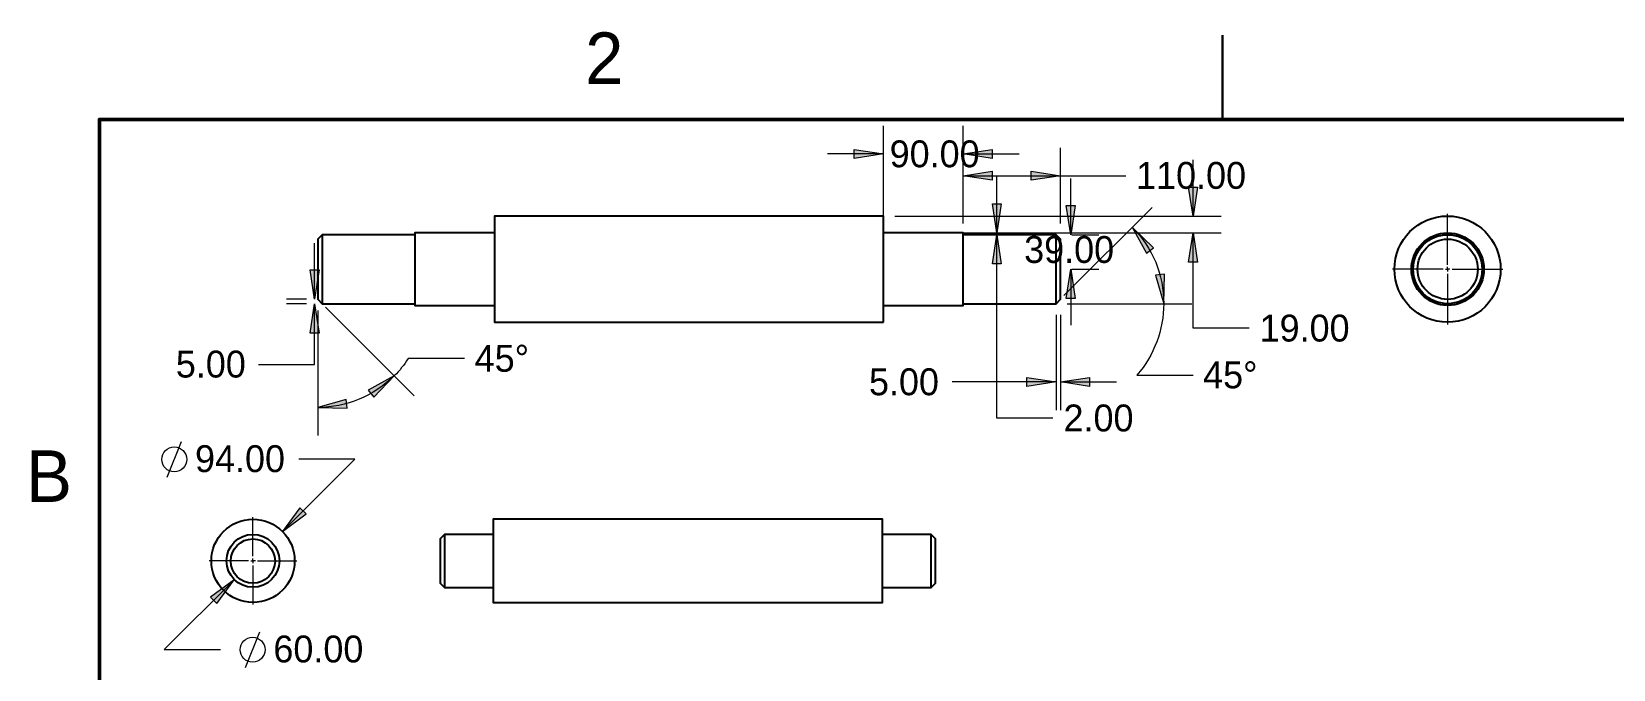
# Model space of a CAD drawing. Header units: millimetres. Extents: x 0.1 to 10.9, y 0.1 to 8.4.
# Drawn here: x 0.2 to 7.24, y 5.55 to 8.39 of the extents above; entities that cross this region are included whole.
import ezdxf

# ---------------------------------------------------------------- set-up
doc = ezdxf.new("R2010")
doc.units = ezdxf.units.MM
for name, color, linetype in [('PDF_Geometry', 7, 'Continuous'), ('PDF_Solid Fills', 7, 'Continuous'), ('PDF_Text', 7, 'Continuous')]:
    doc.layers.add(name, color=color, linetype=linetype)
doc.styles.add('PDF Century Gothic', font='GOTHIC.TTF')

msp = doc.modelspace()

# ---------------------------------------------------------------- hatches: boundary and pattern name
at = {"layer": 'PDF_Solid Fills', "transparency": 33554559}
h = msp.add_hatch(color=256, dxfattribs=at)
h.paths.add_polyline_path([(4.8236, 7.3319), (4.8431, 7.2014), (4.8028, 7.2014)], flags=0)
h.paths.add_polyline_path([(4.8236, 7.4847), (4.8028, 7.6153), (4.8431, 7.6153)], flags=0)
h.paths.add_polyline_path([(4.7778, 7.7472), (4.6472, 7.7278), (4.6472, 7.7681)], flags=0)
h.paths.add_polyline_path([(4.3444, 7.7472), (4.4736, 7.7681), (4.4736, 7.7278)], flags=0)
h.paths.add_polyline_path([(4.4944, 7.4847), (4.5139, 7.3556), (4.475, 7.3556)], flags=0)
h.paths.add_polyline_path([(4.4944, 7.4931), (4.475, 7.6222), (4.5139, 7.6222)], flags=0)
h.paths.add_polyline_path([(4.3444, 7.8444), (4.4736, 7.8639), (4.4736, 7.8236)], flags=0)
h.paths.add_polyline_path([(3.9903, 7.8444), (3.8597, 7.8236), (3.8597, 7.8639)], flags=0)
h.paths.add_polyline_path([(5.3681, 7.4931), (5.3875, 7.3625), (5.3472, 7.3625)], flags=0)
h.paths.add_polyline_path([(5.3681, 7.5681), (5.3472, 7.6972), (5.3875, 7.6972)], flags=0)
h.paths.add_polyline_path([(1.4569, 7.1972), (1.4375, 7.3278), (1.4778, 7.3278)], flags=0)
h.paths.add_polyline_path([(1.4569, 7.1778), (1.4778, 7.0472), (1.4375, 7.0472)], flags=0)
h.paths.add_polyline_path([(1.8111, 6.8569), (1.6958, 6.7931), (1.7208, 6.7611)], flags=0)
h.paths.add_polyline_path([(1.4708, 6.7153), (1.6014, 6.7125), (1.5972, 6.7514)], flags=0)
h.paths.add_polyline_path([(4.7583, 6.8292), (4.6278, 6.8083), (4.6278, 6.8486)], flags=0)
h.paths.add_polyline_path([(4.7778, 6.8292), (4.9069, 6.8486), (4.9069, 6.8083)], flags=0)
h.paths.add_polyline_path([(5.0972, 7.5181), (5.1611, 7.4028), (5.1917, 7.4264)], flags=0)
h.paths.add_polyline_path([(5.2375, 7.1778), (5.2403, 7.3097), (5.2014, 7.3042)], flags=0)
h.paths.add_polyline_path([(1.3139, 6.1639), (1.4194, 6.2417), (1.3917, 6.2694)], flags=0)
h.paths.add_polyline_path([(1.0986, 5.9486), (0.9931, 5.8708), (1.0208, 5.8431)], flags=0)
h.paths.add_polyline_path([(3.7736, 3.1), (3.7542, 3.2306), (3.7931, 3.2306)], flags=0)
h.paths.add_polyline_path([(3.7736, 5.0694), (3.7931, 4.9389), (3.7542, 4.9389)], flags=0)
h.paths.add_polyline_path([(4.1681, 5.4167), (4.0375, 5.3972), (4.0375, 5.4375)], flags=0)
h.paths.add_polyline_path([(4.9542, 5.4167), (5.0847, 5.4375), (5.0847, 5.3972)], flags=0)
h.paths.add_polyline_path([(5.8681, 5.0694), (5.8486, 5.1986), (5.8889, 5.1986)], flags=0)
h.paths.add_polyline_path([(5.8681, 4.675), (5.8889, 4.5458), (5.8486, 4.5458)], flags=0)
h.paths.add_polyline_path([(4.1681, 2.8722), (4.2972, 2.8917), (4.2972, 2.8514)], flags=0)
h.paths.add_polyline_path([(4.9542, 2.8722), (4.825, 2.8514), (4.825, 2.8917)], flags=0)
h.paths.add_polyline_path([(5.3333, 3.1), (5.3542, 2.9708), (5.3139, 2.9708)], flags=0)
h.paths.add_polyline_path([(5.3333, 3.4944), (5.3139, 3.6236), (5.3542, 3.6236)], flags=0)
h.paths.add_polyline_path([(4.9542, 3.7486), (5.0847, 3.7681), (5.0847, 3.7278)], flags=0)
h.paths.add_polyline_path([(7.1208, 3.7486), (6.9903, 3.7278), (6.9903, 3.7681)], flags=0)
h.paths.add_polyline_path([(5.9375, 3.4944), (5.9181, 3.6236), (5.9583, 3.6236)], flags=0)
h.paths.add_polyline_path([(5.9375, 3.1), (5.9583, 2.9708), (5.9181, 2.9708)], flags=0)
h.paths.add_polyline_path([(7.1208, 2.9931), (6.9903, 2.9722), (6.9903, 3.0125)], flags=0)
h.paths.add_polyline_path([(7.9069, 2.9931), (8.0375, 3.0125), (8.0375, 2.9722)], flags=0)
h.paths.add_polyline_path([(8.0986, 3.1), (8.0792, 3.2306), (8.1194, 3.2306)], flags=0)
h.paths.add_polyline_path([(8.0986, 3.8875), (8.1194, 3.7583), (8.0792, 3.7583)], flags=0)
h.paths.add_polyline_path([(7.9069, 4.1431), (8.0375, 4.1625), (8.0375, 4.1222)], flags=0)
h.paths.add_polyline_path([(7.1208, 4.1431), (6.9903, 4.1222), (6.9903, 4.1625)], flags=0)
h.paths.add_polyline_path([(4.6639, 4.7347), (4.7861, 4.7819), (4.7667, 4.8167)], flags=0)
h.paths.add_polyline_path([(5.5889, 3.9861), (5.6097, 3.8556), (5.5694, 3.8556)], flags=0)
h.paths.add_polyline_path([(5.5889, 4.1833), (5.5694, 4.3125), (5.6097, 4.3125)], flags=0)
h.paths.add_polyline_path([(7.7611, 3.8486), (7.6583, 3.9306), (7.6375, 3.8958)], flags=0)
h.paths.add_polyline_path([(5.7444, 4.2958), (5.8694, 4.3375), (5.8514, 4.3736)], flags=0)
h.paths.add_polyline_path([(7.0778, 4.975), (6.9528, 4.9333), (6.9708, 4.8986)], flags=0)
h.paths.add_polyline_path([(7.1194, 3.3556), (7.25, 3.3528), (7.2458, 3.3917)], flags=0)
h.paths.add_polyline_path([(1.9417, 4.1694), (2.0444, 4.0875), (2.0639, 4.1222)], flags=0)
h.paths.add_polyline_path([(1.9194, 4.6125), (2.0417, 4.6611), (2.0222, 4.6944)], flags=0)
h.paths.add_polyline_path([(3.6708, 2.6653), (3.5875, 2.5625), (3.6222, 2.5417)], flags=0)
h.paths.add_polyline_path([(3.5153, 2.4972), (3.6444, 2.5167), (3.6444, 2.4778)], flags=0)
h.paths.add_polyline_path([(3.1806, 2.4972), (3.05, 2.4778), (3.05, 2.5167)], flags=0)
h.paths.add_polyline_path([(3.6264, 3.5639), (3.7556, 3.5833), (3.7556, 3.5431)], flags=0)
h.paths.add_polyline_path([(3.5153, 3.5639), (3.3847, 3.5431), (3.3847, 3.5833)], flags=0)
h.paths.add_polyline_path([(4.0194, 2.8014), (4.0389, 2.6708), (3.9986, 2.6708)], flags=0)
h.paths.add_polyline_path([(4.0194, 2.9306), (3.9986, 3.0597), (4.0389, 3.0597)], flags=0)
h.paths.add_polyline_path([(3.1681, 2.9778), (3.1528, 3.1083), (3.1139, 3.0972)], flags=0)
h.paths.add_polyline_path([(3.1806, 2.4972), (3.05, 2.4778), (3.05, 2.5167)], flags=0)
h.paths.add_polyline_path([(2.6986, 2.4972), (2.8278, 2.5167), (2.8278, 2.4778)], flags=0)
h.paths.add_polyline_path([(2.2458, 2.8014), (2.2653, 2.6708), (2.225, 2.6708)], flags=0)
h.paths.add_polyline_path([(2.2458, 2.9583), (2.225, 3.0889), (2.2653, 3.0889)], flags=0)
h.paths.add_polyline_path([(2.6625, 2.9931), (2.5847, 3.1), (2.5569, 3.0708)], flags=0)
h.paths.add_polyline_path([(2.6986, 2.3833), (2.8278, 2.4042), (2.8278, 2.3639)], flags=0)
h.paths.add_polyline_path([(2.4917, 2.3833), (2.3611, 2.3639), (2.3611, 2.4042)], flags=0)
h.paths.add_polyline_path([(2.4917, 2.2847), (2.3611, 2.2653), (2.3611, 2.3056)], flags=0)
h.paths.add_polyline_path([(2.0972, 2.2847), (2.2278, 2.3056), (2.2278, 2.2653)], flags=0)
h.paths.add_polyline_path([(0.925, 2.8014), (0.9444, 2.6708), (0.9042, 2.6708)], flags=0)
h.paths.add_polyline_path([(0.925, 2.9097), (0.9042, 3.0389), (0.9444, 3.0389)], flags=0)
h.paths.add_polyline_path([(1.1139, 3.1153), (1.2431, 3.1347), (1.2431, 3.0944)], flags=0)
h.paths.add_polyline_path([(1.0639, 3.1153), (0.9347, 3.0944), (0.9347, 3.1347)], flags=0)
h.paths.add_polyline_path([(2.6806, 3.0472), (2.6611, 3.1764), (2.7, 3.1764)], flags=0)
h.paths.add_polyline_path([(2.6806, 3.0278), (2.7, 2.8972), (2.6611, 2.8972)], flags=0)
h.paths.add_polyline_path([(2.4917, 3.4153), (2.3667, 3.375), (2.3597, 3.4139)], flags=0)
h.paths.add_polyline_path([(2.2167, 3.3014), (2.3111, 3.3944), (2.3347, 3.3611)], flags=0)

# ---------------------------------------------------------------- linework, layer by layer
at = {"layer": 'PDF_Geometry', "color": 9, "lineweight": 25, "true_color": 0xc0c0c0}
msp.add_lwpolyline([(5.4986, 8.3736), (5.4986, 7.9986)], close=True, dxfattribs=at)
at = {"layer": 'PDF_Geometry', "color": 9, "lineweight": 50, "true_color": 0xc0c0c0}
msp.add_lwpolyline([(0.4986, 0.4986), (0.4986, 7.9986), (10.4986, 7.9986), (10.4986, 0.4986)], close=True, dxfattribs=at)
at = {"layer": 'PDF_Geometry', "lineweight": 18}
for points in [[(3.9903, 7.5431), (3.9903, 7.9694)], [(4.3444, 7.5431), (4.3444, 7.9694)], [(3.9903, 7.8444), (3.7403, 7.8444)], [(4.3444, 7.5347), (4.3444, 7.8722)], [(4.3444, 7.8444), (4.5944, 7.8444)], [(4.7778, 7.5347), (4.7778, 7.8722)], [(5.3681, 7.5681), (5.3681, 7.8181)], [(4.3444, 7.7472), (4.7778, 7.7472), (5.0681, 7.7472)], [(4.4944, 7.4931), (4.4944, 7.7431)], [(4.8236, 7.4847), (4.8236, 7.7347)], [(4.0403, 7.5681), (5.4931, 7.5681)], [(4.7931, 7.2139), (5.1861, 7.6056)], [(6.5014, 7.3514), (6.5014, 7.5778)], [(4.0403, 7.4931), (5.4931, 7.4931)], [(4.3944, 7.4931), (4.6194, 7.4931)], [(4.3944, 7.4847), (4.6194, 7.4847)], [(4.7444, 6.6681), (4.4944, 6.6681), (4.4944, 7.4847)], [(4.8278, 7.4847), (4.9486, 7.4847)], [(5.6181, 7.0681), (5.3681, 7.0681), (5.3681, 7.4931)], [(1.4569, 7.1972), (1.4569, 7.4472)], [(4.8236, 7.3319), (4.8236, 7.0819)], [(4.8278, 7.3319), (4.9486, 7.3319)], [(6.4819, 7.3319), (6.2556, 7.3319)], [(6.4917, 7.3319), (6.5014, 7.3319), (6.5014, 7.3417)], [(6.5111, 7.3319), (6.5014, 7.3319), (6.5014, 7.3208)], [(6.5222, 7.3319), (6.7472, 7.3319)], [(6.5014, 7.3111), (6.5014, 7.0847)], [(1.4208, 7.1972), (1.3319, 7.1972)], [(1.2069, 6.9069), (1.4569, 6.9069), (1.4569, 7.1778)], [(1.4208, 7.1778), (1.3319, 7.1778)], [(1.4708, 7.1472), (1.4708, 6.5903)], [(1.5056, 7.1625), (1.9, 6.7681)], [(4.7583, 7.1278), (4.7583, 6.7042)], [(4.7778, 7.1278), (4.7778, 6.7042)], [(4.8083, 7.1778), (5.3625, 7.1778)], [(4.7583, 6.8292), (4.2958, 6.8292)], [(4.7778, 6.8292), (5.0278, 6.8292)], [(0.8, 6.4056), (0.8639, 6.5639)], [(1.3139, 6.1639), (1.6361, 6.4861), (1.3861, 6.4861)], [(1.1819, 6.0528), (1.1819, 6.2278)], [(1.1625, 6.0319), (0.9875, 6.0319)], [(1.1722, 6.0319), (1.1819, 6.0319), (1.1819, 6.0431)], [(1.1931, 6.0319), (1.1819, 6.0319), (1.1819, 6.0222)], [(1.1819, 6.0125), (1.1819, 5.8375)], [(1.2028, 6.0319), (1.3778, 6.0319)], [(1.0986, 5.9486), (0.7875, 5.6375), (1.0375, 5.6375)], [(1.1486, 5.5569), (1.2125, 5.7167)]]:
    msp.add_lwpolyline(points, dxfattribs=at)
for points in [[(3.9903, 7.8444), (3.8597, 7.8236), (3.8597, 7.8639)], [(4.3444, 7.8444), (4.4736, 7.8639), (4.4736, 7.8236)], [(4.3444, 7.7472), (4.4736, 7.7681), (4.4736, 7.7278)], [(4.7778, 7.7472), (4.6472, 7.7278), (4.6472, 7.7681)], [(5.3681, 7.5681), (5.3472, 7.6972), (5.3875, 7.6972)], [(4.4944, 7.4931), (4.475, 7.6222), (4.5139, 7.6222)], [(4.8236, 7.4847), (4.8028, 7.6153), (4.8431, 7.6153)], [(4.4944, 7.4847), (4.5139, 7.3556), (4.475, 7.3556)], [(5.0972, 7.5181), (5.1611, 7.4028), (5.1917, 7.4264)], [(5.3681, 7.4931), (5.3875, 7.3625), (5.3472, 7.3625)], [(1.4569, 7.1972), (1.4375, 7.3278), (1.4778, 7.3278)], [(4.8236, 7.3319), (4.8431, 7.2014), (4.8028, 7.2014)], [(5.2375, 7.1778), (5.2403, 7.3097), (5.2014, 7.3042)], [(1.4569, 7.1778), (1.4778, 7.0472), (1.4375, 7.0472)], [(1.8111, 6.8569), (1.6958, 6.7931), (1.7208, 6.7611)], [(4.7583, 6.8292), (4.6278, 6.8083), (4.6278, 6.8486)], [(4.7778, 6.8292), (4.9069, 6.8486), (4.9069, 6.8083)], [(1.4708, 6.7153), (1.6014, 6.7125), (1.5972, 6.7514)], [(1.3139, 6.1639), (1.4194, 6.2417), (1.3917, 6.2694)], [(1.0986, 5.9486), (0.9931, 5.8708), (1.0208, 5.8431)]]:
    msp.add_lwpolyline(points, close=True, dxfattribs=at)
at = {"layer": 'PDF_Geometry', "lineweight": 25}
for points in [[(3.9903, 7.0958), (3.9903, 7.0986), (3.9903, 7.1014), (3.9903, 7.1056), (3.9903, 7.1125), (3.9903, 7.1194), (3.9903, 7.1278), (3.9903, 7.1389), (3.9903, 7.1486), (3.9903, 7.1611), (3.9903, 7.1736), (3.9903, 7.1889), (3.9903, 7.2028), (3.9903, 7.2181), (3.9903, 7.2347), (3.9903, 7.2514), (3.9903, 7.2694), (3.9903, 7.2861), (3.9903, 7.3042), (3.9903, 7.3222), (3.9903, 7.3403), (3.9903, 7.3583), (3.9903, 7.3764), (3.9903, 7.3944), (3.9903, 7.4111), (3.9903, 7.4278), (3.9903, 7.4444), (3.9903, 7.4597), (3.9903, 7.475), (3.9903, 7.4889), (3.9903, 7.5014), (3.9903, 7.5139), (3.9903, 7.525), (3.9903, 7.5347), (3.9903, 7.5431), (3.9903, 7.55), (3.9903, 7.5569), (3.9903, 7.5611), (3.9903, 7.5653), (3.9903, 7.5667), (3.9903, 7.5681), (2.2583, 7.5681), (2.2583, 7.5667), (2.2583, 7.5653), (2.2583, 7.5611), (2.2583, 7.5569), (2.2583, 7.55), (2.2583, 7.5431), (2.2583, 7.5347), (2.2583, 7.525), (2.2583, 7.5139), (2.2583, 7.5014), (2.2583, 7.4889), (2.2583, 7.475), (2.2583, 7.4597), (2.2583, 7.4444), (2.2583, 7.4278), (2.2583, 7.4111), (2.2583, 7.3944), (2.2583, 7.3764), (2.2583, 7.3583), (2.2583, 7.3403), (2.2583, 7.3222), (2.2583, 7.3042), (2.2583, 7.2861), (2.2583, 7.2694), (2.2583, 7.2514), (2.2583, 7.2347), (2.2583, 7.2181), (2.2583, 7.2028), (2.2583, 7.1889), (2.2583, 7.1736), (2.2583, 7.1611), (2.2583, 7.1486), (2.2583, 7.1389), (2.2583, 7.1278), (2.2583, 7.1194), (2.2583, 7.1125), (2.2583, 7.1056), (2.2583, 7.1014), (2.2583, 7.0986), (2.2583, 7.0958)], [(3.9847, 6.0319), (3.9847, 6.0486), (3.9847, 6.0639), (3.9847, 6.0806), (3.9847, 6.0958), (3.9847, 6.1111), (3.9847, 6.125), (3.9847, 6.1389), (3.9847, 6.1514), (3.9847, 6.1639), (3.9847, 6.1736), (3.9847, 6.1833), (3.9847, 6.1931), (3.9847, 6.2), (3.9847, 6.2069), (3.9847, 6.2111), (3.9847, 6.2153), (3.9847, 6.2167), (3.9847, 6.2181), (2.2514, 6.2181), (2.2514, 6.2167), (2.2514, 6.2153), (2.2514, 6.2111), (2.2514, 6.2069), (2.2514, 6.2), (2.2514, 6.1931), (2.2514, 6.1833), (2.2514, 6.1736), (2.2514, 6.1639), (2.2514, 6.1514), (2.2514, 6.1389), (2.2514, 6.125), (2.2514, 6.1111), (2.2514, 6.0958), (2.2514, 6.0806), (2.2514, 6.0639), (2.2514, 6.0486), (2.2514, 6.0319), (2.2514, 6.0167), (2.2514, 6), (2.2514, 5.9847), (2.2514, 5.9694), (2.2514, 5.9542), (2.2514, 5.9403), (2.2514, 5.9264), (2.2514, 5.9139), (2.2514, 5.9014), (2.2514, 5.8903), (2.2514, 5.8806), (2.2514, 5.8722), (2.2514, 5.8653), (2.2514, 5.8583), (2.2514, 5.8542), (2.2514, 5.85), (2.2514, 5.8486), (2.2514, 5.8472), (3.9847, 5.8472), (3.9847, 5.8486), (3.9847, 5.85), (3.9847, 5.8542), (3.9847, 5.8583), (3.9847, 5.8653), (3.9847, 5.8722), (3.9847, 5.8806), (3.9847, 5.8903), (3.9847, 5.9014), (3.9847, 5.9139), (3.9847, 5.9264), (3.9847, 5.9403), (3.9847, 5.9542), (3.9847, 5.9694), (3.9847, 5.9847), (3.9847, 6), (3.9847, 6.0167)]]:
    msp.add_lwpolyline(points, close=True, dxfattribs=at)
for points in [[(1.9028, 7.4847), (1.4903, 7.4847), (1.4708, 7.4653), (1.4708, 7.4639), (1.4708, 7.4611), (1.4708, 7.4569), (1.4708, 7.4514), (1.4708, 7.4444), (1.4708, 7.4361), (1.4708, 7.4278), (1.4708, 7.4167), (1.4708, 7.4056), (1.4708, 7.3944), (1.4708, 7.3819), (1.4708, 7.3694), (1.4708, 7.3556), (1.4708, 7.3417), (1.4708, 7.3278), (1.4708, 7.3139), (1.4708, 7.3), (1.4708, 7.2875), (1.4708, 7.275), (1.4708, 7.2625), (1.4708, 7.2514), (1.4708, 7.2403), (1.4708, 7.2306), (1.4708, 7.2222), (1.4708, 7.2153), (1.4708, 7.2083), (1.4708, 7.2042), (1.4708, 7.2), (1.4708, 7.1986), (1.4708, 7.1972), (1.4903, 7.1778), (1.9028, 7.1778)], [(1.4903, 7.4847), (1.4903, 7.4819), (1.4903, 7.4792), (1.4903, 7.4736), (1.4903, 7.4681), (1.4903, 7.4611), (1.4903, 7.4528), (1.4903, 7.4431), (1.4903, 7.4319), (1.4903, 7.4208), (1.4903, 7.4083), (1.4903, 7.3958), (1.4903, 7.3819), (1.4903, 7.3681), (1.4903, 7.3528), (1.4903, 7.3389), (1.4903, 7.3236), (1.4903, 7.3097), (1.4903, 7.2958), (1.4903, 7.2806), (1.4903, 7.2681), (1.4903, 7.2542), (1.4903, 7.2417), (1.4903, 7.2306), (1.4903, 7.2208), (1.4903, 7.2111), (1.4903, 7.2028), (1.4903, 7.1944), (1.4903, 7.1889), (1.4903, 7.1847), (1.4903, 7.1806), (1.4903, 7.1792), (1.4903, 7.1778)], [(2.2583, 7.4931), (1.9028, 7.4931), (1.9028, 7.4917), (1.9028, 7.4903), (1.9028, 7.4861), (1.9028, 7.4819), (1.9028, 7.475), (1.9028, 7.4681), (1.9028, 7.4597), (1.9028, 7.45), (1.9028, 7.4389), (1.9028, 7.4264), (1.9028, 7.4139), (1.9028, 7.4014), (1.9028, 7.3875), (1.9028, 7.3722), (1.9028, 7.3583), (1.9028, 7.3431), (1.9028, 7.3278), (1.9028, 7.3125), (1.9028, 7.2972), (1.9028, 7.2833), (1.9028, 7.2694), (1.9028, 7.2556), (1.9028, 7.2417), (1.9028, 7.2306), (1.9028, 7.2181), (1.9028, 7.2083), (1.9028, 7.1986), (1.9028, 7.1917), (1.9028, 7.1847), (1.9028, 7.1792), (1.9028, 7.175), (1.9028, 7.1722), (1.9028, 7.1708), (1.9028, 7.1694), (2.2583, 7.1694)], [(3.9903, 7.1694), (4.3444, 7.1694), (4.3444, 7.1708), (4.3444, 7.1722), (4.3444, 7.175), (4.3444, 7.1792), (4.3444, 7.1847), (4.3444, 7.1917), (4.3444, 7.1986), (4.3444, 7.2083), (4.3444, 7.2181), (4.3444, 7.2306), (4.3444, 7.2417), (4.3444, 7.2556), (4.3444, 7.2694), (4.3444, 7.2833), (4.3444, 7.2972), (4.3444, 7.3125), (4.3444, 7.3278), (4.3444, 7.3431), (4.3444, 7.3583), (4.3444, 7.3722), (4.3444, 7.3875), (4.3444, 7.4014), (4.3444, 7.4139), (4.3444, 7.4264), (4.3444, 7.4389), (4.3444, 7.45), (4.3444, 7.4597), (4.3444, 7.4681), (4.3444, 7.475), (4.3444, 7.4819), (4.3444, 7.4861), (4.3444, 7.4903), (4.3444, 7.4917), (4.3444, 7.4931), (3.9903, 7.4931)], [(4.3444, 7.1778), (4.7583, 7.1778), (4.7778, 7.1972), (4.7778, 7.1986), (4.7778, 7.2014), (4.7778, 7.2056), (4.7778, 7.2111), (4.7778, 7.2181), (4.7778, 7.2264), (4.7778, 7.2361), (4.7778, 7.2458), (4.7778, 7.2569), (4.7778, 7.2681), (4.7778, 7.2806), (4.7778, 7.2944), (4.7778, 7.3069), (4.7778, 7.3208), (4.7778, 7.3347), (4.7778, 7.3486), (4.7778, 7.3625), (4.7778, 7.375), (4.7778, 7.3875), (4.7778, 7.4), (4.7778, 7.4111), (4.7778, 7.4222), (4.7778, 7.4319), (4.7778, 7.4403), (4.7778, 7.4472), (4.7778, 7.4542), (4.7778, 7.4583), (4.7778, 7.4625), (4.7778, 7.4639), (4.7778, 7.4653), (4.7583, 7.4847), (4.3444, 7.4847)], [(4.7583, 7.1778), (4.7583, 7.1792), (4.7583, 7.1806), (4.7583, 7.1847), (4.7583, 7.1889), (4.7583, 7.1944), (4.7583, 7.2028), (4.7583, 7.2111), (4.7583, 7.2208), (4.7583, 7.2306), (4.7583, 7.2417), (4.7583, 7.2542), (4.7583, 7.2681), (4.7583, 7.2806), (4.7583, 7.2958), (4.7583, 7.3097), (4.7583, 7.3236), (4.7583, 7.3389), (4.7583, 7.3528), (4.7583, 7.3681), (4.7583, 7.3819), (4.7583, 7.3958), (4.7583, 7.4083), (4.7583, 7.4208), (4.7583, 7.4319), (4.7583, 7.4431), (4.7583, 7.4528), (4.7583, 7.4611), (4.7583, 7.4681), (4.7583, 7.4736), (4.7583, 7.4792), (4.7583, 7.4819), (4.7583, 7.4847)], [(2.2514, 6.15), (2.0347, 6.15), (2.0153, 6.1306), (2.0153, 6.1292), (2.0153, 6.1278), (2.0153, 6.1236), (2.0153, 6.1181), (2.0153, 6.1125), (2.0153, 6.1056), (2.0153, 6.0972), (2.0153, 6.0875), (2.0153, 6.0778), (2.0153, 6.0667), (2.0153, 6.0556), (2.0153, 6.0444), (2.0153, 6.0319), (2.0153, 6.0208), (2.0153, 6.0097), (2.0153, 5.9986), (2.0153, 5.9875), (2.0153, 5.9778), (2.0153, 5.9681), (2.0153, 5.9597), (2.0153, 5.9528), (2.0153, 5.9458), (2.0153, 5.9417), (2.0153, 5.9375), (2.0153, 5.9347), (2.0153, 5.9333), (2.0347, 5.9139), (2.2514, 5.9139)], [(2.0347, 6.15), (2.0347, 6.1486), (2.0347, 6.1458), (2.0347, 6.1417), (2.0347, 6.1361), (2.0347, 6.1306), (2.0347, 6.1222), (2.0347, 6.1139), (2.0347, 6.1042), (2.0347, 6.0931), (2.0347, 6.0819), (2.0347, 6.0694), (2.0347, 6.0583), (2.0347, 6.0458), (2.0347, 6.0319), (2.0347, 6.0194), (2.0347, 6.0069), (2.0347, 5.9944), (2.0347, 5.9833), (2.0347, 5.9708), (2.0347, 5.9611), (2.0347, 5.9514), (2.0347, 5.9431), (2.0347, 5.9347), (2.0347, 5.9278), (2.0347, 5.9222), (2.0347, 5.9181), (2.0347, 5.9153), (2.0347, 5.9139)], [(3.9847, 5.9139), (4.2014, 5.9139), (4.2208, 5.9333), (4.2208, 5.9347), (4.2208, 5.9361), (4.2208, 5.9389), (4.2208, 5.9431), (4.2208, 5.9486), (4.2208, 5.9556), (4.2208, 5.9639), (4.2208, 5.9722), (4.2208, 5.9819), (4.2208, 5.9931), (4.2208, 6.0042), (4.2208, 6.0153), (4.2208, 6.0264), (4.2208, 6.0389), (4.2208, 6.05), (4.2208, 6.0611), (4.2208, 6.0722), (4.2208, 6.0819), (4.2208, 6.0917), (4.2208, 6.1014), (4.2208, 6.1083), (4.2208, 6.1153), (4.2208, 6.1208), (4.2208, 6.125), (4.2208, 6.1292), (4.2208, 6.1306), (4.2014, 6.15), (3.9847, 6.15)], [(4.2014, 5.9139), (4.2014, 5.9153), (4.2014, 5.9181), (4.2014, 5.9222), (4.2014, 5.9278), (4.2014, 5.9347), (4.2014, 5.9431), (4.2014, 5.9514), (4.2014, 5.9611), (4.2014, 5.9708), (4.2014, 5.9833), (4.2014, 5.9944), (4.2014, 6.0069), (4.2014, 6.0194), (4.2014, 6.0319), (4.2014, 6.0458), (4.2014, 6.0583), (4.2014, 6.0694), (4.2014, 6.0819), (4.2014, 6.0931), (4.2014, 6.1042), (4.2014, 6.1139), (4.2014, 6.1222), (4.2014, 6.1306), (4.2014, 6.1361), (4.2014, 6.1417), (4.2014, 6.1458), (4.2014, 6.1486), (4.2014, 6.15)]]:
    msp.add_lwpolyline(points, dxfattribs=at)
at = {"layer": 'PDF_Geometry', "lineweight": 18}
for points in [[(5.0972, 7.5181, -0.20253), (5.2375, 7.1778, -0.180879), (5.1181, 6.8597), (5.3681, 6.8597)], [(2.1236, 6.9333), (1.8736, 6.9333), (1.8667, 6.9236), (1.8597, 6.9125), (1.8528, 6.9028), (1.8444, 6.8931), (1.8375, 6.8833), (1.8292, 6.8736), (1.8208, 6.8653), (1.8111, 6.8569, -0.19854), (1.4708, 6.7153)]]:
    msp.add_lwpolyline(points, format="xyb", dxfattribs=at)
at = {"layer": 'PDF_Geometry', "lineweight": 25}
for centre, radius in [((6.5012, 7.3316), 0.2365), ((6.5018, 7.3315), 0.1616), ((6.5018, 7.3313), 0.1535), ((6.5016, 7.3312), 0.1341), ((1.1826, 6.0325), 0.1854), ((1.1824, 6.0325), 0.1176), ((1.1821, 6.0317), 0.0985)]:
    msp.add_circle(centre, radius, dxfattribs=at)
at = {"layer": 'PDF_Geometry', "lineweight": 18}
for centre in [(0.832, 6.4842), (1.1806, 5.637)]:
    msp.add_circle(centre, 0.0555, dxfattribs=at)

# ---------------------------------------------------------------- texts
at = {"layer": 'PDF_Text', "attachment_point": 4, "style": 'PDF Century Gothic'}
for s, insert, char_height in [('2', (2.661, 8.2709), 0.2298), ('90.00', (4.0172, 7.8442), 0.11971), ('110.00', (5.1144, 7.7482), 0.11971), ('39.00', (4.616, 7.4182), 0.11971), ('19.00', (5.6645, 7.0682), 0.11971), (' 45° ', (2.125, 6.9337), 0.11971), ('5.00 ', (0.8389, 6.9079), 0.11971), (' 45°', (5.3683, 6.8599), 0.11971), (' 5.00 ', (3.8807, 6.829), 0.11971), ('2.00', (4.7914, 6.668), 0.11971), ('B', (0.1717, 6.4098), 0.2298), ('94.00', (0.9244, 6.4868), 0.11971), ('60.00', (1.2733, 5.6392), 0.11971)]:
    msp.add_mtext(s, dxfattribs=dict(at, insert=insert, char_height=char_height))

doc.saveas('drawing.dxf')
